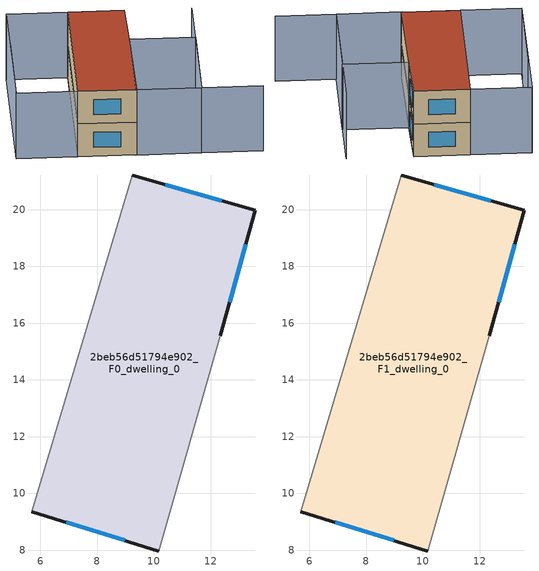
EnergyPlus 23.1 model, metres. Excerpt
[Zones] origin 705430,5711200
2beb56d51794e902_F0_dwelling_0
 floor ground (EU_floor_Construction): 13.56,19.97 12.34,15.55 10.17,7.96 5.7,9.34 9.23,21.22 z0
 wall outside (EU_wall_Construction): 12.34,15.55 13.56,19.97 9.23,21.22 / 5.7,9.34 10.17,7.96 z0:3
 wall adiabatic (EU_wall_Construction): 9.23,21.22 5.7,9.34 / 10.17,7.96 12.34,15.55 z0:3
 window (EU_Window_Construction): 12.4,20.31 10.4,20.89 / 12.67,16.74 13.23,18.78 / 6.91,8.97 8.97,8.34 z0.81:2.19
2beb56d51794e902_F1_dwelling_0
 floor to 2beb56d51794e902_F0_dwelling_0 (EU_floor_Construction): 13.56,19.97 12.34,15.55 10.17,7.96 5.7,9.34 9.23,21.22 z3
 wall outside (EU_wall_Construction): 12.34,15.55 13.56,19.97 9.23,21.22 / 5.7,9.34 10.17,7.96 z3:6
 wall adiabatic (EU_wall_Construction): 9.23,21.22 5.7,9.34 / 10.17,7.96 12.34,15.55 z3:6
 window (EU_Window_Construction): 12.4,20.31 10.4,20.89 / 12.67,16.74 13.23,18.78 / 6.91,8.97 8.97,8.34 z3.81:5.19
 roof outside (EU_roof_Construction): 10.17,7.96 12.34,15.55 13.56,19.97 9.23,21.22 5.7,9.34 z6
shading: 3.31,18.27 1.01,10.72 / 19.78,5.11 15.13,6.48 / 17.38,14.05 15.13,6.48 / 15.13,6.48 10.09,7.98 / 10.09,7.98 12.34,15.55 / 12.34,15.55 17.38,14.05 / 15.13,6.48 18.66,18.41 / 4.54,22.61 9.23,21.22 / 9.23,21.22 5.7,9.34 / 5.7,9.34 1.01,10.73 / 1.01,10.73 4.54,22.61 z0:6
[Building]
EU S2 Campaign: North Axis=0; Terrain=City; Solar Distribution=FullExterior
[Site:Location]
London: Latitude=51.5; Longitude=-0.5; Time Zone=0; Elevation=25
[SizingPeriod:WeatherFileDays]
AnnualSizingPeriod: Begin Month=1; Begin Day of Month=1; End Month=12; End Day of Month=31; Day of Week for Start Day=Monday; Use Weather File Daylight Saving Period=No; Use Weather File Rain and Snow Indicators=No
[MATERIAL]
EU_InternalMass_Material: Roughness=MediumRough; Thickness=0.1; Conductivity=1; Density=1800; Specific Heat=900; Thermal Absorptance=0.9; Solar Absorptance=0.7; Visible Absorptance=0.7
[MATERIAL:NOMASS] Roughness=MediumRough; Thermal Absorptance=0.9; Solar Absorptance=0.7; Visible Absorptance=0.7
Name | Thermal Resistance
EU_wall_NoMass | 0.555556
EU_roof_NoMass | 0.510204
EU_floor_NoMass | 1.68919
[WINDOWMATERIAL:SIMPLEGLAZINGSYSTEM]
EU_Window_SimpleGlazing: UFactor=3.96; Solar Heat Gain Coefficient=0.85; Visible Transmittance=0.85
[CONSTRUCTION]
EU_wall_Construction: EU_wall_NoMass
EU_roof_Construction: EU_roof_NoMass
EU_floor_Construction: EU_floor_NoMass
EU_Window_Construction: EU_Window_SimpleGlazing
EU_InternalMass_Construction: EU_InternalMass_Material
[ZONE] Type=1; Multiplier=1; Ceiling Height=autocalculate; Volume=171.987; Floor Area=autocalculate; Part of Total Floor Area=Yes
2beb56d51794e902_F0_dwelling_0; 2beb56d51794e902_F1_dwelling_0
[INTERNALMASS] Construction=EU_InternalMass_Construction; Surface Area=57.3286
Name | Zone or ZoneList
2beb56d51794e902_F0_dwelling_0_EU_InternalMass | 2beb56d51794e902_F0_dwelling_0
2beb56d51794e902_F1_dwelling_0_EU_InternalMass | 2beb56d51794e902_F1_dwelling_0
[OTHEREQUIPMENT] Fuel Type=Electricity; Design Level Calculation Method=Watts/Area; Power per Zone Floor Area=1; Fraction Latent=0; Fraction Radiant=0; Fraction Lost=0; Carbon Dioxide Generation Rate=0; EndUse Subcategory=EU_Step8_InternalGains
Name | Zone or ZoneList or Space or SpaceList | Schedule
EU_Step8_InternalGain_2beb56d51794e902_F0_dwelling_0_f000 | 2beb56d51794e902_F0_dwelling_0 | EU_Step8_GainSchedule_2beb56d51794e902_F0_dwelling_0_f000
EU_Step8_InternalGain_2beb56d51794e902_F1_dwelling_0_f000 | 2beb56d51794e902_F1_dwelling_0 | EU_Step8_GainSchedule_2beb56d51794e902_F1_dwelling_0_f000
[ZONEVENTILATION:DESIGNFLOWRATE] Schedule=EU_AlwaysOn; Design Flow Rate Calculation Method=AirChanges/Hour; Air Changes per Hour=0.48; Ventilation Type=Natural; Fan Pressure Rise=0; Fan Total Efficiency=1; Constant Term Coefficient=1; Temperature Term Coefficient=0; Velocity Term Coefficient=0; Velocity Squared Term Coefficient=0; Minimum Indoor Temperature=-100; Maximum Indoor Temperature=100; Delta Temperature=-100; Minimum Outdoor Temperature=-100; Maximum Outdoor Temperature=100; Maximum Wind Speed=40
Name | Zone or ZoneList or Space or SpaceList
EU_ConstantAir_2beb56d51794e902_F0_dwelling_0 | 2beb56d51794e902_F0_dwelling_0
EU_ConstantAir_2beb56d51794e902_F1_dwelling_0 | 2beb56d51794e902_F1_dwelling_0
[HVACTEMPLATE:THERMOSTAT] Constant Heating Setpoint=20; Constant Cooling Setpoint=50
EU_HeatOnly_2beb56d51794e902_F0_dwelling_0; EU_HeatOnly_2beb56d51794e902_F1_dwelling_0
[HVACTEMPLATE:ZONE:IDEALLOADSAIRSYSTEM] System Availability Schedule=EU_AlwaysOn; Maximum Heating Supply Air Temperature=50; Minimum Cooling Supply Air Temperature=13; Maximum Heating Supply Air Humidity Ratio=0.0156; Minimum Cooling Supply Air Humidity Ratio=0.0077; Heating Limit=NoLimit; Cooling Limit=NoLimit; Heating Availability Schedule=EU_AlwaysOn; Cooling Availability Schedule=EU_CoolingOff; Dehumidification Control Type=ConstantSensibleHeatRatio; Cooling Sensible Heat Ratio=0.7; Dehumidification Setpoint=60; Humidification Control Type=None; Humidification Setpoint=30; Outdoor Air Method=None; Outdoor Air Flow Rate per Person=0.00944; Outdoor Air Flow Rate per Zone Floor Area=0; Outdoor Air Flow Rate per Zone=0; Demand Controlled Ventilation Type=None; Outdoor Air Economizer Type=NoEconomizer; Heat Recovery Type=None; Sensible Heat Recovery Effectiveness=0.7; Latent Heat Recovery Effectiveness=0.65
Name | Template Thermostat
2beb56d51794e902_F0_dwelling_0 | EU_HeatOnly_2beb56d51794e902_F0_dwelling_0
2beb56d51794e902_F1_dwelling_0 | EU_HeatOnly_2beb56d51794e902_F1_dwelling_0
[SIZING:ZONE] Zone Cooling Design Supply Air Temperature Input Method=SupplyAirTemperature; Zone Cooling Design Supply Air Temperature=13; Zone Heating Design Supply Air Temperature Input Method=SupplyAirTemperature; Zone Heating Design Supply Air Temperature=50; Zone Cooling Design Supply Air Humidity Ratio=0.008; Zone Heating Design Supply Air Humidity Ratio=0.008; Cooling Design Air Flow Method=DesignDay; Cooling Design Air Flow Rate=0; Cooling Minimum Air Flow per Zone Floor Area=0.000762; Cooling Minimum Air Flow=0; Cooling Minimum Air Flow Fraction=0.2; Heating Design Air Flow Method=DesignDay; Heating Design Air Flow Rate=0; Heating Maximum Air Flow per Zone Floor Area=0.002032; Heating Maximum Air Flow=0.141576; Heating Maximum Air Flow Fraction=0.3; Account for Dedicated Outdoor Air System=No; Dedicated Outdoor Air System Control Strategy=NeutralSupplyAir; Dedicated Outdoor Air Low Setpoint Temperature for Design=autosize; Dedicated Outdoor Air High Setpoint Temperature for Design=autosize; Zone Load Sizing Method=Sensible Load Only No Latent Load; Zone Latent Cooling Design Supply Air Humidity Ratio Input Method=HumidityRatioDifference; Zone Cooling Design Supply Air Humidity Ratio Difference=0.005; Zone Latent Heating Design Supply Air Humidity Ratio Input Method=HumidityRatioDifference; Zone Humidification Design Supply Air Humidity Ratio Difference=0.005
2beb56d51794e902_F0_dwelling_0; 2beb56d51794e902_F1_dwelling_0
[SCHEDULE:CONSTANT]
Name | Hourly Value
EU_AlwaysOn | 1
EU_CoolingOff | 0
[SCHEDULE:FILE] Column Number=1; Rows to Skip at Top=0; Number of Hours of Data=8760; Column Separator=Comma; Interpolate to Timestep=No; Minutes per Item=60; Adjust Schedule for Daylight Savings=Yes
Name | File
EU_Step8_GainSchedule_2beb56d51794e902_F0_dwelling_0_f000 | ../../schedules/2beb56d51794e902/2beb56d51794e902_F0_dwelling_0_f000_gain.csv
EU_Step8_GainSchedule_2beb56d51794e902_F1_dwelling_0_f000 | ../../schedules/2beb56d51794e902/2beb56d51794e902_F1_dwelling_0_f000_gain.csv
